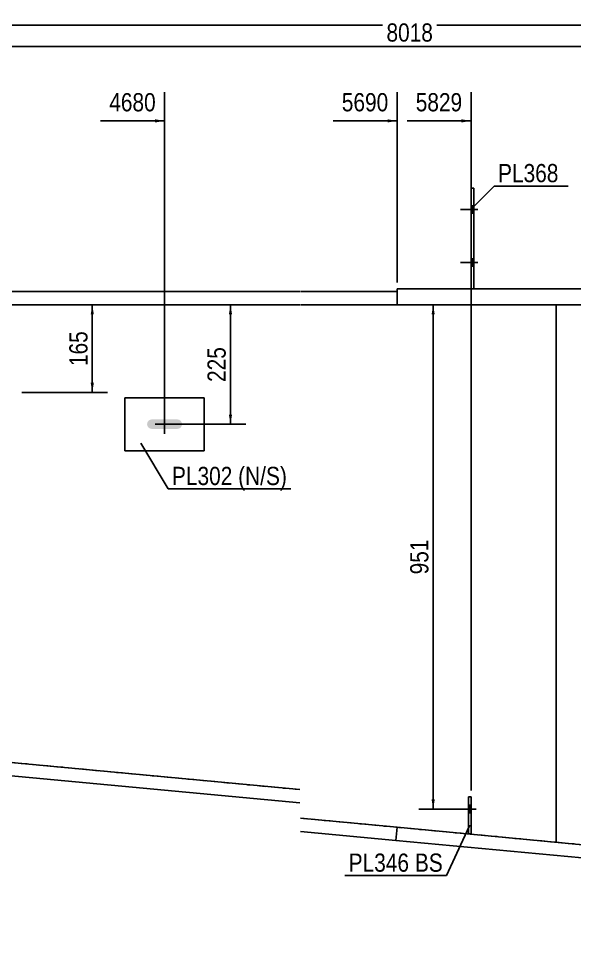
# Model space of a CAD drawing. Header units: millimetres. Extents: x -266 to 146, y -166 to 122.
# Drawn here: x -122.4 to -35.1, y -25.1 to 121.9 of the extents above; entities that cross this region are included whole.
import ezdxf

# ---------------------------------------------------------------- set-up
doc = ezdxf.new("R2010")
doc.units = ezdxf.units.MM
doc.linetypes.add('DXK_LINE_DOT1', pattern=[1.8814, 0.9407, -0.9407])
doc.linetypes.add('DXK_LINE_DOT2', pattern=[3.9198, 1.9599, -1.9599])
doc.styles.add('Arial Narrow', font='ARIALN.TTF', dxfattribs={"height": 0.2})

# ---------------------------------------------------------------- blocks, each defined once
blk = doc.blocks.new('Unknown-622979467-1210')
at = {"color": 5, "linetype": 'Continuous'}
blk.add_line((146.3, 120.9), (-263.7, 120.9), dxfattribs=at)
blk = doc.blocks.new('Bolt-622979467-1859 - 1521')
at = {"linetype": 'Continuous'}
blk.add_hatch(color=3, dxfattribs=at).paths.add_polyline_path([(-96.94, 57.68), (-96.77, 57.92), (-96.72, 58.21), (-96.77, 58.5), (-96.94, 58.74), (-97.18, 58.9), (-97.47, 58.96), (-101.47, 58.96), (-101.75, 58.9), (-102, 58.74), (-102.16, 58.5), (-102.22, 58.21), (-102.16, 57.92), (-102, 57.68), (-101.75, 57.52), (-101.47, 57.46), (-97.47, 57.46), (-97.18, 57.52)])
at = {"color": 3, "linetype": 'Continuous'}
for p, q in [((-99.47, 56.71), (-99.47, 59.71)), ((-100.97, 58.21), (-97.97, 58.21))]:
    blk.add_line(p, q, dxfattribs=at)
blk = doc.blocks.new('Part-622979467-1554 - 1521')
at = {"color": 2, "linetype": 'Continuous'}
for p, q in [((-105.72, 62.37), (-93.22, 62.37)), ((-105.72, 62.37), (-105.72, 54.04)), ((-93.22, 54.04), (-93.22, 62.37)), ((-105.72, 54.04), (-93.22, 54.04))]:
    blk.add_line(p, q, dxfattribs=at)
blk = doc.blocks.new('Bolt-622979467-1855 - 1521')
at = {"linetype": 'Continuous'}
blk.add_hatch(color=3, dxfattribs=at).paths.add_polyline_path([(-51.3, -2.86), (-51.3, -1.7), (-51.71, -1.7), (-51.71, -2.86)])
at = {"color": 3, "linetype": 'Continuous'}
for p, q in [((-50.51, -2.28), (-53.26, -2.28)), ((-51.3, -1.7), (-51.71, -1.7)), ((-51.3, -2.86), (-51.71, -2.86))]:
    blk.add_line(p, q, dxfattribs=at)
blk = doc.blocks.new('Bolt-622979467-1728 - 1521')
at = {"linetype": 'Continuous'}
for points in [[(-50.88, 91.37), (-50.88, 92.54), (-51.3, 92.54), (-51.3, 91.37)], [(-50.88, 91.37), (-50.88, 92.54), (-51.3, 92.54), (-51.3, 91.37)], [(-50.88, 83.04), (-50.88, 84.21), (-51.3, 84.21), (-51.3, 83.04)], [(-50.88, 83.04), (-50.88, 84.21), (-51.3, 84.21), (-51.3, 83.04)]]:
    blk.add_hatch(color=3, dxfattribs=at).paths.add_polyline_path(points)
at = {"color": 3, "linetype": 'Continuous'}
for p, q in [((-50.21, 91.96), (-52.96, 91.96)), ((-50.21, 91.96), (-52.96, 91.96)), ((-50.88, 92.54), (-51.3, 92.54)), ((-50.88, 92.54), (-51.3, 92.54)), ((-50.88, 91.37), (-51.3, 91.37)), ((-50.88, 91.37), (-51.3, 91.37)), ((-50.88, 84.21), (-51.3, 84.21)), ((-50.88, 84.21), (-51.3, 84.21)), ((-50.21, 83.62), (-52.96, 83.62)), ((-50.21, 83.62), (-52.96, 83.62)), ((-50.88, 83.04), (-51.3, 83.04)), ((-50.88, 83.04), (-51.3, 83.04))]:
    blk.add_line(p, q, dxfattribs=at)
blk = doc.blocks.new('Part-622979467-1773 - 1521')
at = {"color": 2, "linetype": 'Continuous'}
for p, q in [((127.3, 79.46), (-62.92, 79.46)), ((-62.92, 79.46), (-62.92, 76.96)), ((127.3, 76.96), (-62.92, 76.96))]:
    blk.add_line(p, q, dxfattribs=at)
at = {"color": 7, "linetype": 'DXK_LINE_DOT1'}
blk.add_line((127.3, 79.46), (127.3, 76.96), dxfattribs=at)
blk = doc.blocks.new('Part-622979467-1832 - 1521')
at = {"color": 2, "linetype": 'Continuous'}
for p, q in [((-63.12, -7.22), (-62.92, -5.15)), ((-62.92, -5.15), (127.3, -23.04)), ((127.11, -25.12), (-63.12, -7.22)), ((127.3, -23.04), (127.11, -25.12))]:
    blk.add_line(p, q, dxfattribs=at)
blk = doc.blocks.new('Part-622979467-1783 - 1521')
at = {"color": 2, "linetype": 'Continuous'}
for p, q in [((-50.88, 95.29), (-51.3, 95.29)), ((-51.3, 95.29), (-51.3, 79.46)), ((-50.88, 79.46), (-50.88, 95.29))]:
    blk.add_line(p, q, dxfattribs=at)
at = {"color": 7, "linetype": 'DXK_LINE_DOT1'}
blk.add_line((-51.3, 79.46), (-50.88, 79.46), dxfattribs=at)
blk = doc.blocks.new('Part-622979467-1810 - 1521')
at = {"color": 7, "linetype": 'DXK_LINE_DOT1'}
for p, q in [((-249.58, 76.96), (-203.08, 76.96)), ((-249.58, 39.46), (-249.58, 76.96)), ((-202.98, 76.96), (-170.82, 76.96)), ((-170.72, 76.96), (-78.22, 76.96)), ((-78.12, 76.96), (-37.92, 76.96)), ((-249.33, 39.43), (-203.08, 35.08)), ((-202.98, 18.01), (-170.82, 14.98)), ((-170.72, 9.47), (-78.22, 0.77)), ((-78.12, -3.72), (-37.92, -7.5))]:
    blk.add_line(p, q, dxfattribs=at)
at = {"color": 2, "linetype": 'Continuous'}
for p, q in [((-37.92, -7.5), (-37.92, 76.96)), ((-249.33, 39.43), (-249.58, 39.46))]:
    blk.add_line(p, q, dxfattribs=at)
blk = doc.blocks.new('Part-622979467-1854 - 1521')
at = {"color": 2, "linetype": 'Continuous'}
for p, q in [((-249.53, 37.36), (-249.33, 39.43)), ((-249.33, 39.43), (-203.08, 35.08)), ((-203.08, 32.99), (-249.53, 37.36)), ((-202.98, 18.01), (-170.82, 14.98)), ((-170.82, 12.89), (-202.98, 15.91)), ((-170.72, 9.47), (-78.22, 0.77)), ((-78.22, -1.32), (-170.72, 7.38)), ((-78.12, -3.72), (-62.92, -5.15)), ((-63.12, -7.22), (-78.12, -5.81)), ((-62.92, -5.15), (-63.12, -7.22))]:
    blk.add_line(p, q, dxfattribs=at)
blk = doc.blocks.new('Bolt-622979467-1856 - 1521')
at = {"color": 3, "linetype": 'DXK_LINE_DOT2'}
for p, q in [((-51.3, -1.7), (-51.71, -1.7)), ((-50.63, -2.28), (-51.71, -2.28)), ((-51.3, -2.86), (-51.71, -2.86))]:
    blk.add_line(p, q, dxfattribs=at)
blk = doc.blocks.new('Part-622979467-2023 - 1521')
at = {"color": 7, "linetype": 'DXK_LINE_DOT1'}
for p, q in [((-51.71, -6.2), (-51.71, -0.36)), ((-51.71, -0.36), (-51.3, -0.36)), ((-51.3, -6.2), (-51.3, -0.36)), ((-51.71, -4.95), (-51.3, -4.95)), ((-51.3, -6.2), (-51.71, -6.2))]:
    blk.add_line(p, q, dxfattribs=at)
blk = doc.blocks.new('Part-622979467-2028 - 1521')
at = {"color": 2, "linetype": 'Continuous'}
for p, q in [((-51.71, -6.2), (-51.71, -0.36)), ((-51.71, -0.36), (-51.3, -0.36)), ((-51.3, -0.36), (-51.3, -6.2)), ((-51.3, -6.2), (-51.71, -6.2))]:
    blk.add_line(p, q, dxfattribs=at)
blk = doc.blocks.new('Part-622979467-2050 - 1521')
at = {"color": 2, "linetype": 'Continuous'}
for p, q in [((-249.58, 76.96), (-249.58, 79.04)), ((-249.58, 79.04), (-203.08, 79.04)), ((-202.98, 79.04), (-170.82, 79.04)), ((-170.72, 79.04), (-78.22, 79.04)), ((-78.12, 79.04), (-62.92, 79.04)), ((-249.58, 76.96), (-203.08, 76.96)), ((-202.98, 76.96), (-170.82, 76.96)), ((-170.72, 76.96), (-78.22, 76.96)), ((-78.12, 76.96), (-62.92, 76.96))]:
    blk.add_line(p, q, dxfattribs=at)
at = {"color": 7, "linetype": 'DXK_LINE_DOT1'}
blk.add_line((-62.92, 76.96), (-62.92, 79.04), dxfattribs=at)
blk = doc.blocks.new('Part-622979467-2072 - 1521')
at = {"color": 2, "linetype": 'Continuous'}
blk.add_line((-37.92, 76.96), (-37.92, -7.5), dxfattribs=at)
at = {"color": 7, "linetype": 'DXK_LINE_DOT1'}
for p, q in [((-37.92, 76.96), (127.3, 76.96)), ((127.3, 76.96), (127.3, 66.71)), ((127.3, 65.54), (127.3, 56.71)), ((127.3, 55.54), (127.3, 46.71)), ((127.3, 45.54), (127.3, 34.62)), ((127.3, 33.46), (127.3, 20.46)), ((127.3, 19.29), (127.3, 8.37)), ((127.3, 7.21), (127.3, -1.63)), ((127.3, -2.79), (127.3, -11.63)), ((-37.92, -7.5), (127.3, -23.04)), ((127.3, -12.79), (127.3, -23.04))]:
    blk.add_line(p, q, dxfattribs=at)
blk = doc.blocks.new('StraightDimension-622979467-12420 - 1521')
at = {"linetype": 'Continuous'}
blk.add_hatch(color=7, dxfattribs=at).paths.add_polyline_path([(-52.8, 106.13), (-51.3, 105.88), (-52.8, 105.63)])
at = {"color": 7, "linetype": 'Continuous'}
for p, q in [((-51.3, 0.64), (-51.3, 110.38)), ((-61.36, 105.88), (-51.3, 105.88))]:
    blk.add_line(p, q, dxfattribs=at)
at = {"color": 0}
blk.add_wipeout([(-52.07, 106.78), (-52.07, 110.98), (-60.59, 110.98), (-60.59, 106.78)], dxfattribs=at)
at = {"color": 3, "style": 'Arial Narrow'}
blk.add_text('5829', height=2.863, dxfattribs=at).set_placement((-59.99, 107.38))
blk = doc.blocks.new('StraightDimension-622979467-2192 - 1521')
at = {"linetype": 'Continuous'}
for points in [[(-57.5, 75.46), (-57.25, 76.96), (-57, 75.46)], [(-57, -0.78), (-57.25, -2.28), (-57.5, -0.78)]]:
    blk.add_hatch(color=7, dxfattribs=at).paths.add_polyline_path(points)
at = {"color": 7, "linetype": 'Continuous'}
for p, q in [((-48.09, 76.96), (-59.5, 76.96)), ((-57.25, -2.28), (-57.25, 76.96)), ((-52.3, -2.28), (-59.5, -2.28))]:
    blk.add_line(p, q, dxfattribs=at)
at = {"color": 0}
blk.add_wipeout([(-57.4, 40.68), (-61.6, 40.68), (-61.6, 34), (-57.4, 34)], dxfattribs=at)
at = {"color": 3, "style": 'Arial Narrow'}
blk.add_text('951', height=2.863, rotation=90.0002, dxfattribs=at).set_placement((-58, 34.6))
blk = doc.blocks.new('StraightDimension-622979467-2202 - 1521')
at = {"linetype": 'Continuous'}
for points in [[(-111.08, 75.46), (-110.83, 76.96), (-110.58, 75.46)], [(-110.58, 64.71), (-110.83, 63.21), (-111.08, 64.71)]]:
    blk.add_hatch(color=7, dxfattribs=at).paths.add_polyline_path(points)
at = {"color": 7, "linetype": 'Continuous'}
for p, q in [((-118.62, 76.96), (-108.43, 76.96)), ((-110.83, 63.21), (-110.83, 76.96)), ((-121.89, 63.21), (-108.43, 63.21))]:
    blk.add_line(p, q, dxfattribs=at)
at = {"color": 0}
blk.add_wipeout([(-110.98, 73.43), (-115.18, 73.43), (-115.18, 66.74), (-110.98, 66.74)], dxfattribs=at)
at = {"color": 3, "style": 'Arial Narrow'}
blk.add_text('165', height=2.863, rotation=90.0002, dxfattribs=at).set_placement((-111.58, 67.34))
blk = doc.blocks.new('StraightDimension-622979467-2642 - 1521')
at = {"color": 7, "linetype": 'Continuous'}
blk.add_line((-251.25, 117.59), (129.38, 117.59), dxfattribs=at)
at = {"color": 0}
blk.add_wipeout([(-56.68, 117.74), (-56.68, 121.94), (-65.19, 121.94), (-65.19, 117.74)], dxfattribs=at)
at = {"color": 3, "style": 'Arial Narrow'}
blk.add_text('8018', height=2.863, dxfattribs=at).set_placement((-64.59, 118.34))
blk = doc.blocks.new('StraightDimension-622979467-12421 - 1521')
at = {"linetype": 'Continuous'}
blk.add_hatch(color=7, dxfattribs=at).paths.add_polyline_path([(-64.42, 106.13), (-62.92, 105.88), (-64.42, 105.63)])
at = {"color": 7, "linetype": 'Continuous'}
for p, q in [((-62.92, 80.46), (-62.92, 110.38)), ((-72.98, 105.88), (-62.92, 105.88))]:
    blk.add_line(p, q, dxfattribs=at)
at = {"color": 0}
blk.add_wipeout([(-63.7, 106.78), (-63.7, 110.98), (-72.21, 110.98), (-72.21, 106.78)], dxfattribs=at)
at = {"color": 3, "style": 'Arial Narrow'}
blk.add_text('5690', height=2.863, dxfattribs=at).set_placement((-71.61, 107.38))
blk = doc.blocks.new('StraightDimension-622979467-12422 - 1521')
at = {"linetype": 'Continuous'}
blk.add_hatch(color=7, dxfattribs=at).paths.add_polyline_path([(-100.97, 106.13), (-99.47, 105.88), (-100.97, 105.63)])
at = {"color": 7, "linetype": 'Continuous'}
for p, q in [((-99.47, 59.21), (-99.47, 110.38)), ((-109.53, 105.88), (-99.47, 105.88))]:
    blk.add_line(p, q, dxfattribs=at)
at = {"color": 0}
blk.add_wipeout([(-100.24, 106.78), (-100.24, 110.98), (-108.76, 110.98), (-108.76, 106.78)], dxfattribs=at)
at = {"color": 3, "style": 'Arial Narrow'}
blk.add_text('4680', height=2.863, dxfattribs=at).set_placement((-108.16, 107.38))
blk = doc.blocks.new('StraightDimension-622979467-12627 - 1521')
at = {"linetype": 'Continuous'}
for points in [[(-89.36, 75.46), (-89.11, 76.96), (-88.86, 75.46)], [(-88.86, 59.71), (-89.11, 58.21), (-89.36, 59.71)]]:
    blk.add_hatch(color=7, dxfattribs=at).paths.add_polyline_path(points)
at = {"color": 7, "linetype": 'Continuous'}
for p, q in [((-91.59, 76.96), (-86.71, 76.96)), ((-89.11, 58.21), (-89.11, 76.96)), ((-98.47, 58.21), (-86.71, 58.21))]:
    blk.add_line(p, q, dxfattribs=at)
at = {"color": 0}
blk.add_wipeout([(-89.26, 70.93), (-93.46, 70.93), (-93.46, 64.24), (-89.26, 64.24)], dxfattribs=at)
at = {"color": 3, "style": 'Arial Narrow'}
blk.add_text('225', height=2.863, rotation=90.0002, dxfattribs=at).set_placement((-89.86, 64.84))
blk = doc.blocks.new('Mark-622979467-1550 - 1521')
at = {"color": 0}
for points in [[(-88.8, 48.64), (-88.8, 51.64), (-98.3, 51.64), (-98.3, 48.64)], [(-80.23, 48.64), (-80.23, 51.64), (-87.9, 51.64), (-87.9, 48.64)]]:
    blk.add_wipeout(points, dxfattribs=at)
for points in [[(-88.8, 48.64), (-88.8, 51.64), (-98.3, 51.64), (-98.3, 48.64)], [(-80.23, 48.64), (-80.23, 51.64), (-87.9, 51.64), (-87.9, 48.64)]]:
    blk.add_wipeout(points, dxfattribs=at)
at = {"color": 7, "linetype": 'Continuous'}
for p, q in [((-103.19, 55.23), (-98.9, 48.04)), ((-98.9, 48.04), (-79.63, 48.04))]:
    blk.add_line(p, q, dxfattribs=at)
at = {"color": 3, "style": 'Arial Narrow'}
for s, p in [('PL302', (-98.3, 48.64)), ('(N/', (-87.9, 48.64)), ('S)', (-83.52, 48.64))]:
    blk.add_text(s, height=2.863, dxfattribs=at).set_placement(p)
blk = doc.blocks.new('Mark-622979467-1779 - 1521')
at = {"color": 0}
blk.add_wipeout([(-37.55, 96.24), (-37.55, 99.24), (-47.05, 99.24), (-47.05, 96.24)], dxfattribs=at)
blk.add_wipeout([(-37.55, 96.24), (-37.55, 99.24), (-47.05, 99.24), (-47.05, 96.24)], dxfattribs=at)
at = {"color": 7, "linetype": 'Continuous'}
for p, q in [((-51.19, 92.1), (-47.65, 95.64)), ((-47.65, 95.64), (-36.05, 95.64))]:
    blk.add_line(p, q, dxfattribs=at)
at = {"color": 3, "style": 'Arial Narrow'}
blk.add_text('PL368', height=2.863, dxfattribs=at).set_placement((-47.05, 96.24))
blk = doc.blocks.new('MarkSet-622979467-2808 - 1521')
at = {"color": 0}
for points in [[(-61.02, -12.14), (-61.02, -9.14), (-70.53, -9.14), (-70.53, -12.14)], [(-55.74, -12.14), (-55.74, -9.14), (-60.12, -9.14), (-60.12, -12.14)]]:
    blk.add_wipeout(points, dxfattribs=at)
for points in [[(-61.02, -12.14), (-61.02, -9.14), (-70.53, -9.14), (-70.53, -12.14)], [(-55.74, -12.14), (-55.74, -9.14), (-60.12, -9.14), (-60.12, -12.14)]]:
    blk.add_wipeout(points, dxfattribs=at)
at = {"color": 7, "linetype": 'Continuous'}
for p in [(-51.61, -5.01), (-71.13, -12.74)]:
    blk.add_line(p, (-55.14, -12.74), dxfattribs=at)
at = {"color": 3, "style": 'Arial Narrow'}
for s, p in [('PL346', (-70.53, -12.14)), ('BS', (-60.12, -12.14))]:
    blk.add_text(s, height=2.863, dxfattribs=at).set_placement(p)

msp = doc.modelspace()

# ---------------------------------------------------------------- block references
for name in ['Unknown-622979467-1210', 'Part-622979467-1783 - 1521', 'Bolt-622979467-1728 - 1521', 'Part-622979467-1773 - 1521', 'Part-622979467-2050 - 1521', 'Part-622979467-1810 - 1521', 'Part-622979467-2072 - 1521', 'Part-622979467-1554 - 1521', 'Bolt-622979467-1859 - 1521', 'Part-622979467-1854 - 1521', 'Part-622979467-2023 - 1521', 'Part-622979467-2028 - 1521', 'Bolt-622979467-1855 - 1521', 'Bolt-622979467-1856 - 1521', 'Part-622979467-1832 - 1521']:
    msp.add_blockref(name, (0, 0))

# ---------------------------------------------------------------- next in the draw order: block references
for name in ['StraightDimension-622979467-12420 - 1521', 'StraightDimension-622979467-2202 - 1521', 'StraightDimension-622979467-12627 - 1521', 'Mark-622979467-1550 - 1521', 'MarkSet-622979467-2808 - 1521']:
    msp.add_blockref(name, (0, 0))

# ---------------------------------------------------------------- next in the draw order: block references
for name in ['StraightDimension-622979467-2642 - 1521', 'StraightDimension-622979467-2192 - 1521']:
    msp.add_blockref(name, (0, 0))

# ---------------------------------------------------------------- next in the draw order: block references
for name in ['StraightDimension-622979467-12422 - 1521', 'StraightDimension-622979467-12421 - 1521', 'Mark-622979467-1779 - 1521']:
    msp.add_blockref(name, (0, 0))

doc.saveas('drawing.dxf')
